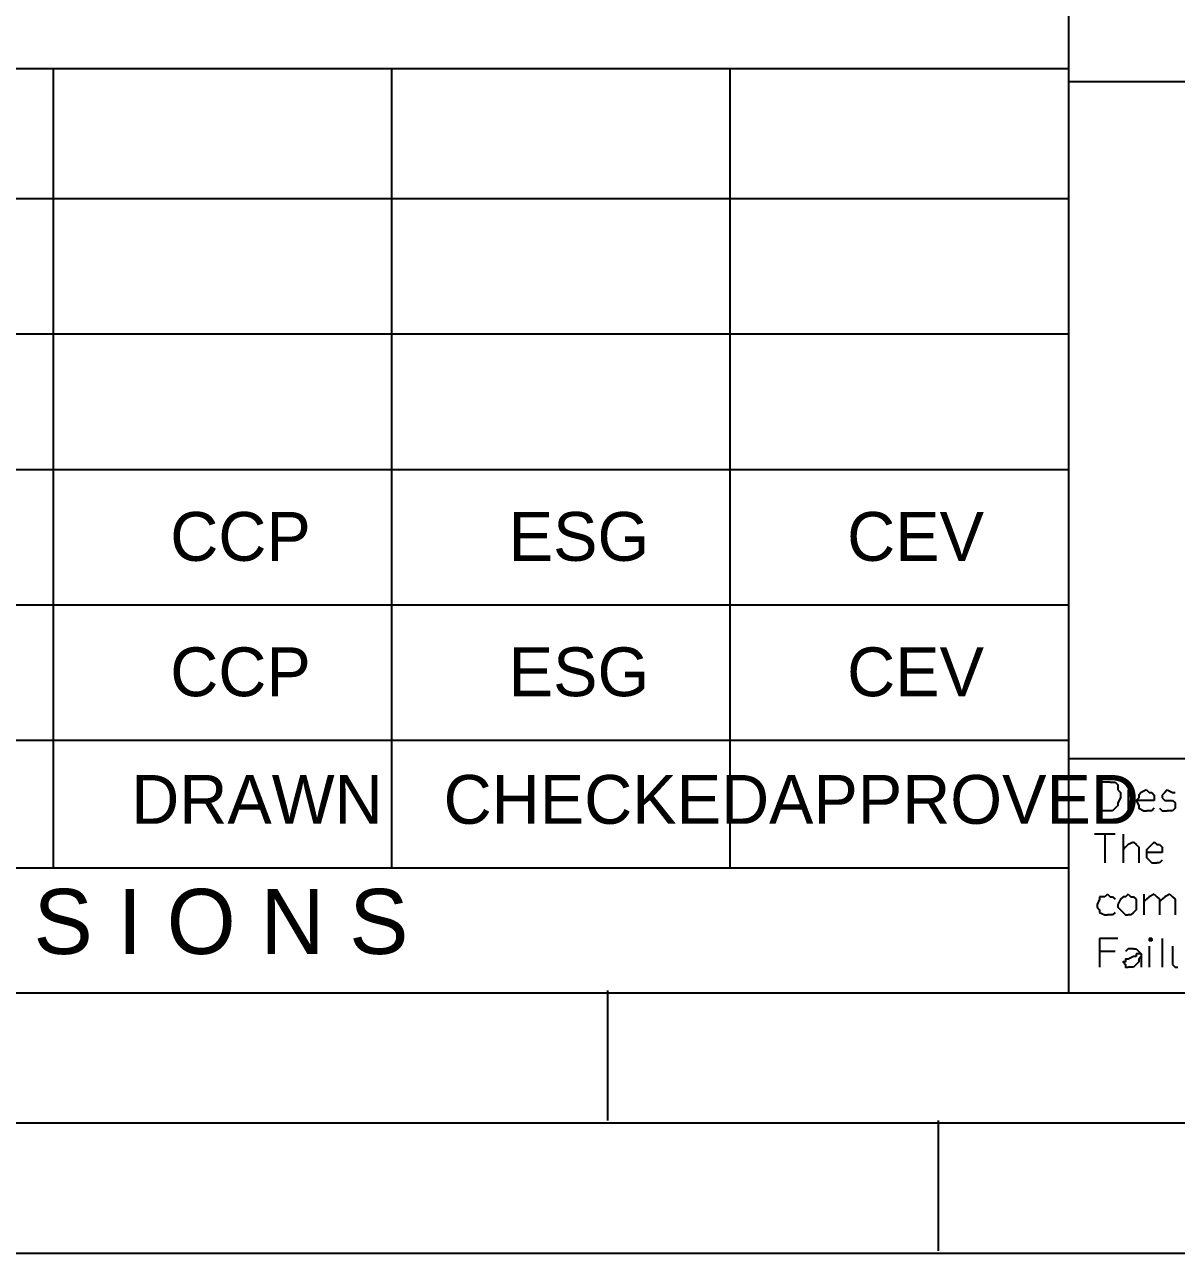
# Model space of a CAD drawing. Extents: x 0 to 594, y 0 to 420.
# Drawn here: x 368.9 to 413.15, y 0 to 47.2 of the extents above; entities that cross this region are included whole.
import ezdxf

# ---------------------------------------------------------------- set-up
doc = ezdxf.new("R2010")
doc.units = 0
doc.styles.add('HTX1', font='O8116901', dxfattribs={"width": 1.02})

msp = doc.modelspace()

# ---------------------------------------------------------------- linework, layer by layer
at = {"layer": 'GT_1', "flags": 128}
for points in [[(409, 120), (409, 10)], [(409, 45.5), (25, 45.5)], [(370, 45.5), (370, 14.8)], [(383, 45.5), (383, 14.8)], [(396, 45.5), (396, 14.8)], [(584, 45), (409, 45)], [(409, 40.5), (324.6, 40.5)], [(409, 39.5), (409, 10)], [(409, 35.3), (324.6, 35.3)], [(409, 30.1), (324.6, 30.1)], [(409, 24.9), (324.6, 24.9)], [(409, 19.7), (324.6, 19.7)], [(584, 19), (409, 19)], [(410.6, 18.1), (410.2, 18.1), (410.2, 17)], [(410.6, 18.1), (410.7, 18.1)], [(410.7, 18.1), (410.8, 18.1)], [(410.8, 18.1), (410.9, 18)], [(410.9, 18), (410.9, 17.8)], [(411.3, 18.1), (411.4, 18)], [(411.3, 18.1), (411.3, 18.1)], [(411.3, 18.1), (411.3, 18.1)], [(411.3, 18.1), (411.3, 18)], [(411.3, 18.1), (411.3, 18.1)], [(411.3, 18), (411.3, 18)], [(411.4, 18), (411.3, 18)], [(411.3, 18), (411.3, 18)], [(411.3, 18), (411.3, 18)], [(411.3, 18), (411.3, 18)], [(411.3, 18), (411.3, 18)], [(410.9, 17.8), (411, 17.7)], [(411, 17.5), (410.9, 17.3)], [(411, 17.7), (411, 17.5)], [(411.3, 17.8), (411.3, 17)], [(412, 17.8), (411.8, 17.7), (411.7, 17.6), (411.7, 17.5), (411.6, 17.4), (411.7, 17.2), (411.7, 17.1), (411.9, 17), (412, 17)], [(412, 17.8), (412.1, 17.7)], [(412.1, 17.7), (412.2, 17.7)], [(412.2, 17.7), (412.3, 17.6)], [(412.3, 17.6), (412.3, 17.4)], [(412.7, 17.7), (412.6, 17.6)], [(412.6, 17.6), (412.6, 17.5)], [(412.6, 17.6), (412.6, 17.6)], [(412.6, 17.5), (412.7, 17.4)], [(412.6, 17.5), (412.6, 17.5)], [(412.8, 17.8), (412.7, 17.7)], [(412.7, 17.7), (412.7, 17.7)], [(412.8, 17.8), (413, 17.7), (413.1, 17.7)], [(410.6, 17), (410.2, 17)], [(410.7, 17), (410.6, 17)], [(410.8, 17.1), (410.7, 17)], [(410.9, 17.2), (410.8, 17.1)], [(410.9, 17.3), (410.9, 17.2)], [(412.3, 17.4), (411.6, 17.4)], [(412.2, 17), (412, 17)], [(412.3, 17.1), (412.2, 17)], [(412.5, 17.1), (412.6, 17), (412.7, 17), (412.8, 17)], [(412.7, 17.4), (412.9, 17.4)], [(412.9, 17), (412.8, 17)], [(412.9, 17.4), (413, 17.4)], [(413, 17), (412.9, 17)], [(413, 17.4), (413.1, 17.3)], [(413.1, 17.1), (413, 17)], [(413.1, 17.3), (413.1, 17.2)], [(413.1, 17.3), (413.1, 17.3)], [(413.1, 17.2), (413.1, 17.1)], [(410.8, 16.1), (410, 16.1)], [(410.4, 16.1), (410.4, 15)], [(411.1, 16.1), (411.1, 15)], [(411.2, 15.6), (411.1, 15.5)], [(411.3, 15.7), (411.2, 15.6)], [(411.5, 15.8), (411.3, 15.7)], [(411.5, 15.8), (411.6, 15.7), (411.7, 15.6), (411.7, 15.5), (411.7, 15)], [(412.3, 15.8), (412.2, 15.7), (412.1, 15.6), (412, 15.5), (412, 15.4), (412, 15.2), (412.1, 15.1), (412.2, 15), (412.4, 15)], [(412.3, 15.8), (412.4, 15.7)], [(412.4, 15.7), (412.5, 15.7)], [(412.5, 15.7), (412.6, 15.6)], [(412.6, 15.6), (412.6, 15.4)], [(412.6, 15.4), (412, 15.4)], [(409, 14.8), (25, 14.8)], [(412.5, 15), (412.4, 15)], [(412.6, 15.1), (412.5, 15)], [(410.4, 13.7), (410.2, 13.7)], [(410.2, 13.7), (410.2, 13.6)], [(410.5, 13.8), (410.4, 13.7)], [(410.5, 13.8), (410.6, 13.7)], [(410.6, 13.7), (410.7, 13.7)], [(410.7, 13.7), (410.8, 13.6)], [(411.3, 13.8), (411.2, 13.7), (411.1, 13.7), (411, 13.6), (410.9, 13.4), (410.9, 13.3), (411, 13.2), (411.1, 13.1), (411.2, 13), (411.3, 13)], [(411.3, 13.8), (411.4, 13.7)], [(411.4, 13.7), (411.5, 13.7)], [(411.5, 13.7), (411.6, 13.6)], [(411.9, 13.8), (411.9, 13)], [(412.1, 13.7), (412, 13.6)], [(412.3, 13.8), (412.1, 13.7)], [(412.3, 13.8), (412.4, 13.7), (412.5, 13.6), (412.5, 13.5), (412.5, 13)], [(412.7, 13.7), (412.6, 13.6)], [(412.9, 13.8), (412.7, 13.7)], [(412.9, 13.8), (413, 13.7), (413.1, 13.6), (413.1, 13.5), (413.1, 13)], [(410.2, 13.6), (410.1, 13.4)], [(410.1, 13.4), (410.1, 13.3)], [(410.1, 13.3), (410.2, 13.2)], [(411.6, 13.6), (411.6, 13.4)], [(411.6, 13.4), (411.6, 13.3)], [(411.6, 13.3), (411.6, 13.2)], [(412, 13.6), (411.9, 13.5)], [(412.6, 13.6), (412.5, 13.5)], [(410.2, 13.2), (410.2, 13.1)], [(410.2, 13.1), (410.4, 13)], [(410.4, 13), (410.5, 13)], [(410.6, 13), (410.5, 13)], [(410.7, 13), (410.6, 13)], [(410.8, 13.1), (410.7, 13)], [(411.4, 13), (411.3, 13)], [(411.5, 13.1), (411.4, 13)], [(411.6, 13.2), (411.5, 13.1)], [(410.9, 12.1), (410.2, 12.1)], [(410.2, 12.1), (410.2, 11)], [(412.1, 12.1), (412.2, 12.1)], [(412.1, 12.1), (412.1, 12.1)], [(412.1, 12.1), (412.1, 12)], [(412.2, 12.1), (412.1, 12.1)], [(412.2, 12), (412.1, 12)], [(412.1, 12), (412.1, 12)], [(412.1, 12), (412.1, 12)], [(412.2, 12), (412.1, 12)], [(412.2, 12), (412.1, 12)], [(412.1, 11.8), (412.1, 11)], [(412.2, 12.1), (412.2, 12)], [(412.2, 12), (412.2, 12)], [(412.6, 12.1), (412.6, 11)], [(413, 11.8), (413, 11.2)], [(410.8, 11.6), (410.2, 11.6)], [(411.6, 11.4), (411.5, 11.4), (411.3, 11.3), (411.2, 11.3), (411.2, 11.2), (411.1, 11.2), (411.2, 11.1), (411.2, 11), (411.3, 11)], [(411.3, 11.7), (411.2, 11.6)], [(411.4, 11.7), (411.3, 11.7)], [(411.5, 11.7), (411.4, 11.7)], [(411.5, 11.7), (411.6, 11.7)], [(411.6, 11.7), (411.7, 11.6)], [(411.7, 11.5), (411.6, 11.5)], [(411.6, 11.5), (411.6, 11.4)], [(411.7, 11.6), (411.8, 11.5)], [(411.8, 11.5), (411.7, 11.5)], [(411.8, 11.4), (411.7, 11.3)], [(411.8, 11.5), (411.8, 11.1)], [(411.5, 11), (411.3, 11)], [(411.6, 11.1), (411.5, 11)], [(411.7, 11.2), (411.6, 11.1)], [(411.7, 11.3), (411.7, 11.2)], [(411.8, 11.1), (411.8, 11)], [(411.8, 11), (411.8, 11)], [(413, 11.2), (413, 11.1)], [(413, 11.1), (413.1, 11)], [(413.1, 11), (413.2, 11)], [(584, 10), (25, 10)], [(391.3, 10.1), (391.3, 5.1)], [(589, 5), (20, 5)], [(404, 5.1), (404, 0.1)], [(594, 0), (0, 0)], [(594, 0), (0, 0)], [(594, 0), (0, 0)]]:
    msp.add_lwpolyline(points, dxfattribs=at)

# ---------------------------------------------------------------- texts
at = {"layer": 'GT_1', "style": 'HTX1', "width": 1.02}
for s, height, p in [('CCP', 1.875, (374.5, 26.6)), ('ESG', 1.875, (387.5, 26.6)), ('CEV', 1.875, (400.5, 26.6)), ('CCP', 1.875, (374.5, 21.4)), ('ESG', 1.875, (387.5, 21.4)), ('CEV', 1.875, (400.5, 21.4)), ('DRAWN', 1.875, (373, 16.5)), ('CHECKED', 1.875, (385, 16.5)), ('APPROVED', 1.875, (397.5, 16.5)), ('R E V I S I O N S', 2.5, (357.5, 11.5))]:
    msp.add_text(s, height=height, dxfattribs=at).set_placement(p)

doc.saveas('drawing.dxf')
